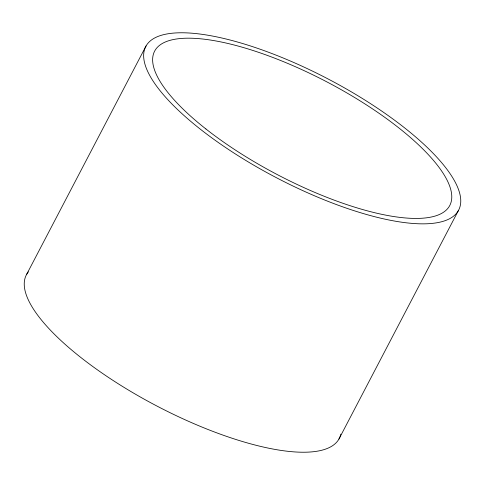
<?xml version="1.0" encoding="UTF-8"?>
<svg xmlns="http://www.w3.org/2000/svg" width="485" height="485" viewBox="0 0 485 485"><rect width="100%" height="100%" fill="white"/><g stroke="black" fill="none" stroke-linecap="round" stroke-linejoin="round"><path stroke-width="0.73" d="M26.681 274.304L146.076 45.917M338.924 439.083L458.319 210.696A176.54 55.726 27.6 0 0 248.156 45.22A176.54 55.726 27.6 0 0 200.123 129.01A176.54 55.726 27.6 0 0 458.319 210.696M340.84 434.166A176.54 55.726 27.6 0 1 158.346 406.782A176.54 55.726 27.6 0 1 28.348 271.885M205.907 128.968A166.531 52.568 27.6 0 0 449.468 206.028A166.531 52.568 27.6 0 0 251.218 49.925A166.531 52.568 27.6 0 0 205.907 128.968"/></g></svg>
